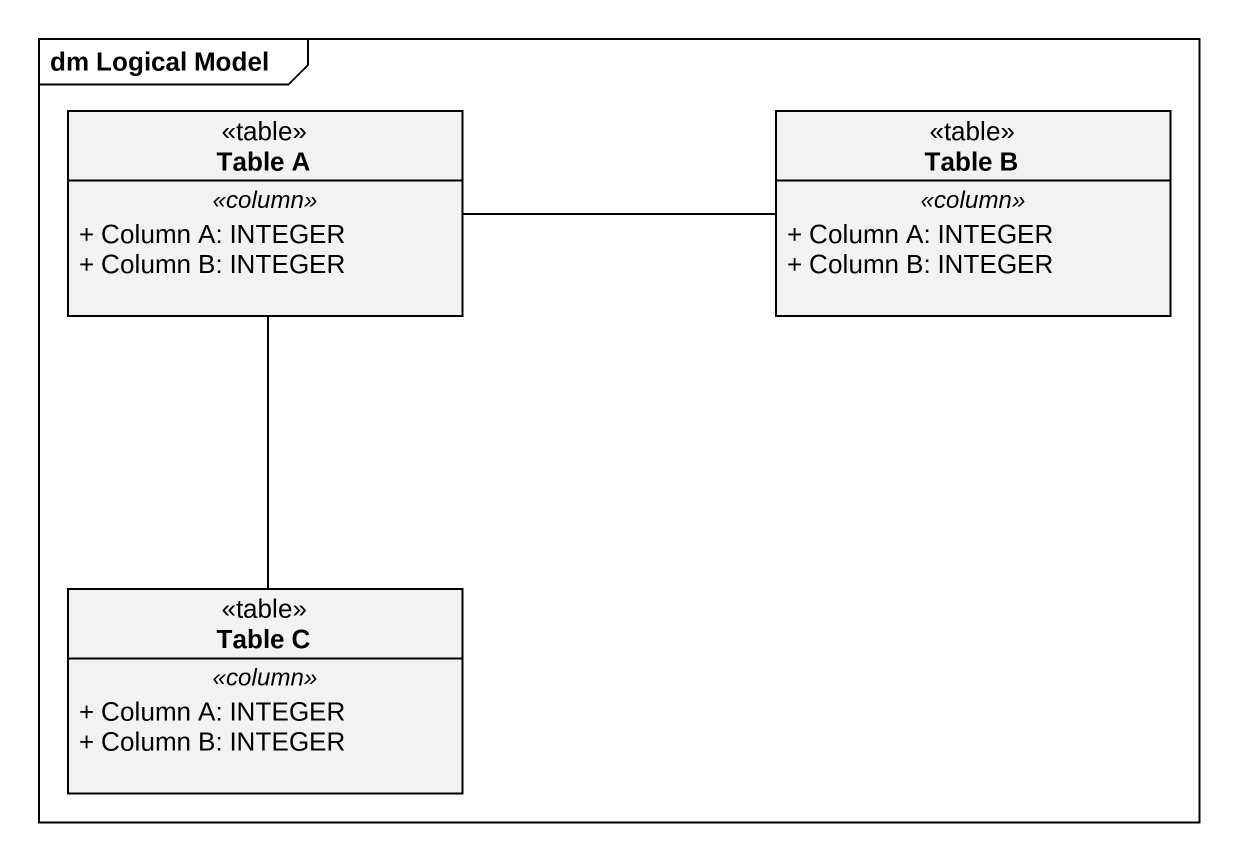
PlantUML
@startuml
mainframe dm Logical Model
hide circle
hide empty members
skinparam classAttributeIconSize 0
class "Table A" as Table_A <<table>> {
  .. <<column>> ..
  + Column A: INTEGER
  + Column B: INTEGER
}
class "Table B" as Table_B <<table>> {
  .. <<column>> ..
  + Column A: INTEGER
  + Column B: INTEGER
}
class "Table C" as Table_C <<table>> {
  .. <<column>> ..
  + Column A: INTEGER
  + Column B: INTEGER
}
Table_A -right- Table_B
Table_A -- Table_C
@enduml
